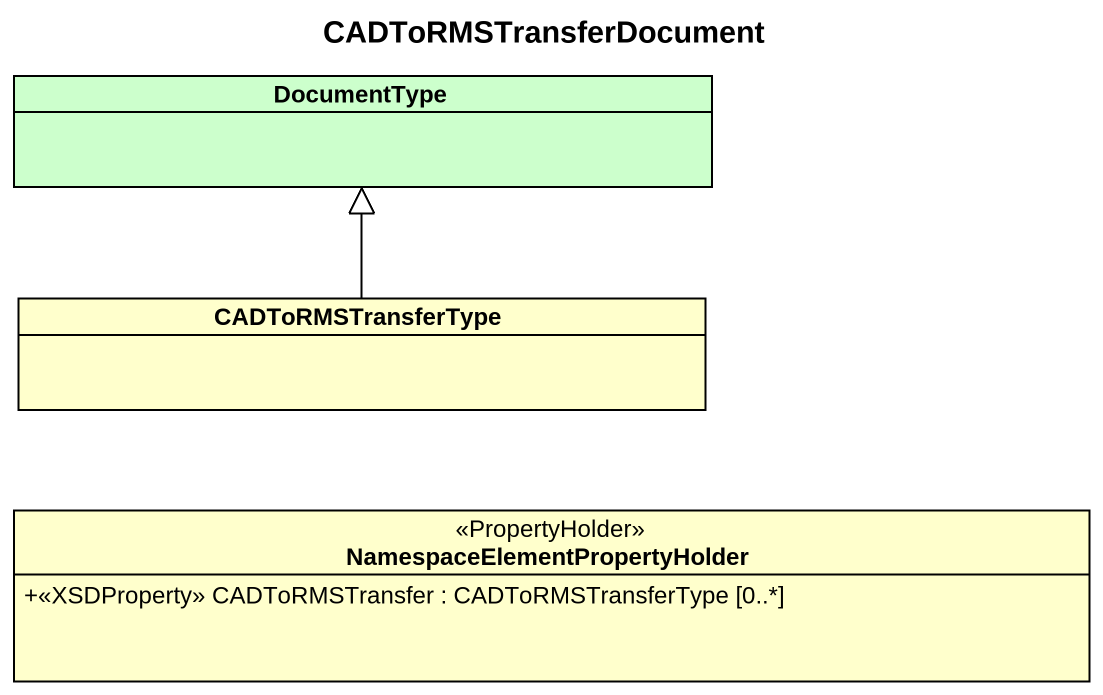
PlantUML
@startuml
title CADToRMSTransferDocument
hide circle
hide empty members
skinparam classAttributeIconSize 0
class DocumentType #CCFFCC
class CADToRMSTransferType
class "NamespaceElementPropertyHolder" as NamespaceElementPropertyHold <<PropertyHolder>> {
  +<<XSDProperty>> CADToRMSTransfer : CADToRMSTransferType [0..*]
}
CADToRMSTransferType -up-|> DocumentType
@enduml
